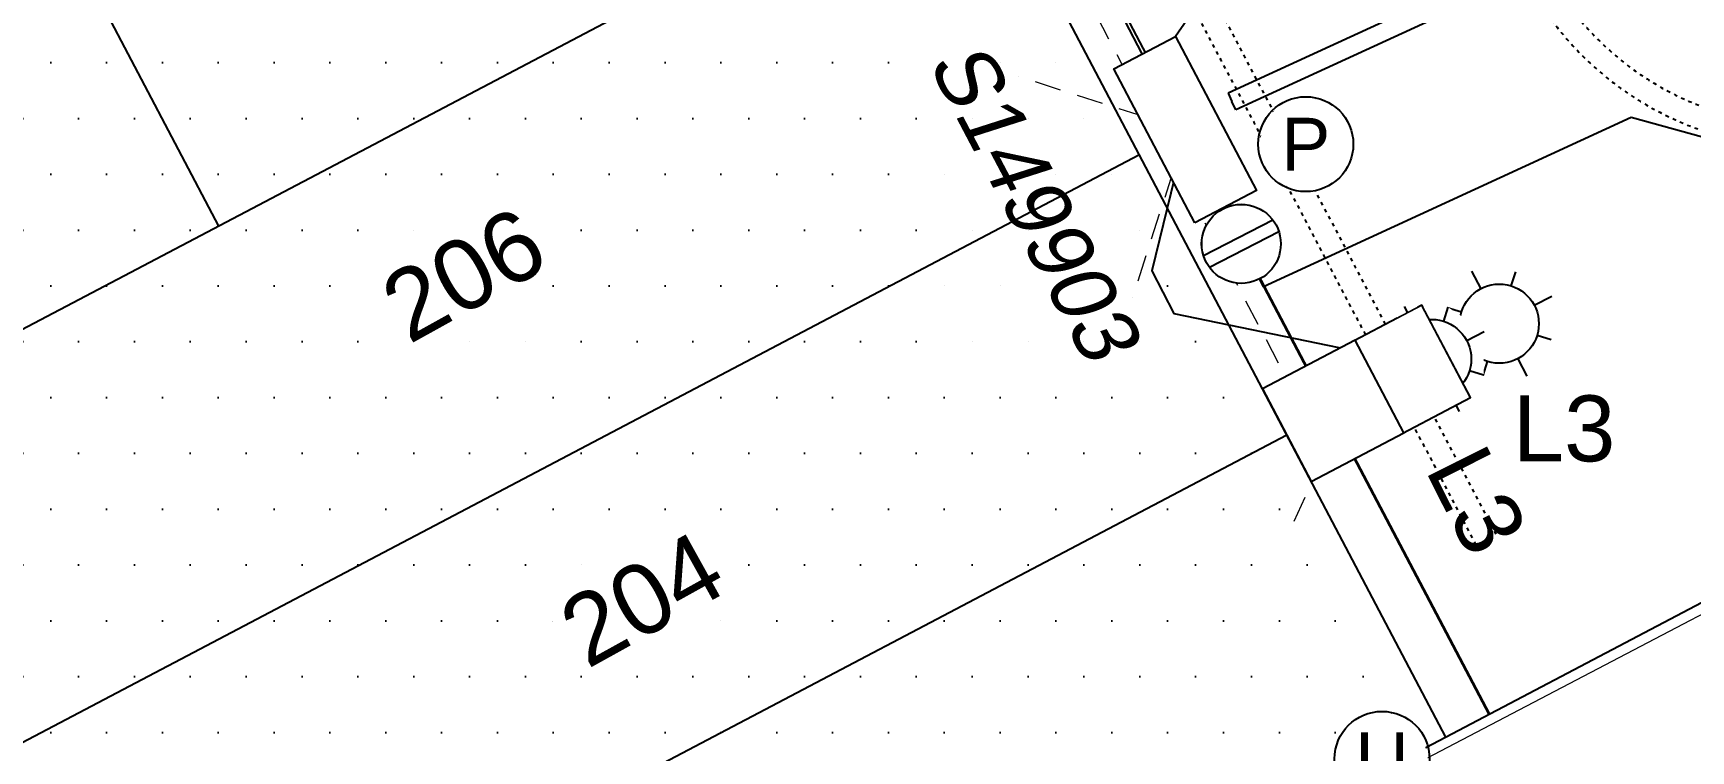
# Model space of a CAD drawing. Header units: metres. Extents: x 303431 to 305438, y 6269401 to 6270518.
# Drawn here: x 303916.06 to 303963.18, y 6269768.82 to 6269789.22 of the extents above; entities that cross this region are included whole.
import ezdxf
from ezdxf.enums import TextEntityAlignment as Align

# ---------------------------------------------------------------- set-up
doc = ezdxf.new("R2010")
doc.units = ezdxf.units.M
for name, pattern in [('Cable Exist UG', [8.2, 4, -1.2, 1.8, -1.2]), ('Dash', [5, 3, -2]), ('DOT', [0.25, 0, -0.25])]:
    doc.linetypes.add(name, pattern=pattern)
doc.layers.get('0').update_dxf_attribs({"color": 6})
for name, color, linetype in [('_User Duct ID', 3, 'Continuous'), ('Duct_SP_NEW', 2, 'Continuous'), ('Equip_LV_EXT', 7, 'Continuous'), ('Equip_SP_SL_NEW', 2, 'Continuous'), ('Mains_LV_NEW_T84', 2, 'Continuous'), ('Notes', 7, 'Continuous'), ('Notes_LV_MISC', 7, 'Continuous'), ('Notes_SL_MISC', 7, 'Continuous'), ('SupportsOH_SP_TR_HV_LV_SL_EXT', 7, 'Continuous'), ('SupportsUG_SP_LV_NEW', 2, 'Continuous'), ('SupportsUG_SP_LV_SL_NEW', 2, 'Continuous'), ('Trench_SP_NEW', 2, 'Continuous')]:
    doc.layers.add(name, color=color, linetype=linetype)
doc.layers.add('Cadastre Land Parcels_SP_EXT', color=9, linetype='Continuous', lineweight=5)
doc.styles.add('ARIAL', font='arial.ttf', dxfattribs={"height": 2})
doc.styles.add('POLE_LABEL', font='arial.ttf')
doc.styles.add('SL_LABEL', font='arial.ttf')
doc.styles.get("Standard").update_dxf_attribs({"font": 'arial.ttf'})
doc.linetypes.add('Cable 4', pattern='A,5.25,-0.1,["o",Standard,S=2,R=0,X=1.2,Y=-0.7],-4', length=9.35)
doc.linetypes.add('Cable New UG', pattern='A,7,-0.25,["x",Standard,S=2,R=0,X=0.2,Y=-0.8],-2.1', length=9.35)
doc.linetypes.add('IE Trench HV', pattern='A,7,-0.2,["/",Standard,S=3,R=0,X=0.6,Y=-1.4],-2.5', length=9.7)

# ---------------------------------------------------------------- blocks, each defined once
blk = doc.blocks.new('PILLAR_NEW')
at = {"oblique": 10, "flags": 8}
blk.add_attdef('ASSET_NUM', text='', height=1.75, dxfattribs=at).set_placement((2, 4), align=Align.MIDDLE_LEFT)
at = {"flags": 9}
for tag, p in [('STREET_CODE', (1.5, 2)), ('OWNED_BY', (1.5, 1.8)), ('OPERATED_BY', (1.5, 1.6)), ('MAINTAINED_BY', (1.5, 1.4))]:
    blk.add_attdef(tag, text='', height=0.2, dxfattribs=at).set_placement(p, align=Align.MIDDLE_LEFT)
blk.add_wipeout([(-2.475, 0.99), (2.475, 0.99), (2.475, -0.99), (-2.475, -0.99)])
at = {"lineweight": -3}
blk.add_lwpolyline([(-2.475, 0.99), (2.475, 0.99), (2.475, -0.99), (-2.475, -0.99)], close=True, dxfattribs=at)
for tag, flags, p in [('STATE', 9, (1.5, 1.2)), ('SUPPORT_TYPE', 9, (1.5, 1)), ('USAGE', 9, (1.5, 0.8)), ('LEGEND', 9, (1.5, 0.6)), ('PARENT', 9, (1.5, 0.4)), ('SUBURB', 9, (1.5, 0.2)), ('STREETNAME', 9, (1.5, 0)), ('LOCATION', 9, (1.5, -0.2)), ('NOTES', 9, (1.5, -0.4)), ('Z', 1, (1.5, -0.6))]:
    blk.add_attdef(tag, text='', height=0.2, dxfattribs=dict(flags=flags)).set_placement(p, align=Align.MIDDLE_LEFT)
blk = doc.blocks.new('*U74')
for tag, flags, p in [('ACTUAL_STATUS', 9, (1.5, 0)), ('OPERATING_VOLTAGE', 9, (1.5, -0.6)), ('CONSTRUCTED_VOLTAGE', 9, (1.5, -0.2)), ('NO_PHASES', 9, (1.5, -0.4)), ('ORIENTATION', 9, (1.5, -0.8)), ('STATE', 9, (1.5, -1)), ('SWITCH_TYPE', 9, (1.5, -1.2)), ('OWNED_BY', 9, (1.5, -1.8)), ('USAGE', 9, (1.5, -1.4)), ('NOTES', 9, (1.5, -1.6)), ('TYPE', 9, (1.5, -2.6)), ('OPERATED_BY', 9, (1.5, -2)), ('MAINTAINED_BY', 9, (1.5, -2.2)), ('NUMBER_OF_PHASES', 9, (1.5, -2.4)), ('Z', 1, (1.5, -2.8))]:
    blk.add_attdef(tag, text='', height=0.2, dxfattribs=dict(flags=flags)).set_placement(p, align=Align.MIDDLE_LEFT)
blk.add_wipeout([(8.591, -3.679), (8.484, -3.833), (8.397, -3.999), (8.331, -4.175), (8.288, -4.358), (8.268, -4.544), (8.272, -4.732), (8.299, -4.918), (8.349, -5.098), (8.422, -5.271), (8.515, -5.434), (8.628, -5.584), (8.76, -5.718), (8.906, -5.835), (9.067, -5.932), (9.238, -6.008), (9.418, -6.063), (9.603, -6.094), (9.79, -6.103), (9.977, -6.087), (10.161, -6.048), (10.338, -5.987), (10.506, -5.904), (10.662, -5.8), (10.805, -5.678), (10.93, -5.538), (11.038, -5.384), (11.125, -5.218), (11.19, -5.043), (11.233, -4.86), (11.253, -4.673), (11.25, -4.486), (11.223, -4.3), (11.172, -4.119), (11.1, -3.946), (11.006, -3.784), (10.893, -3.634), (10.762, -3.5), (10.615, -3.383), (10.455, -3.286), (10.283, -3.209), (10.104, -3.155), (9.919, -3.123), (9.731, -3.115), (9.544, -3.131), (9.361, -3.169), (9.184, -3.231), (9.015, -3.314), (8.859, -3.418), (8.717, -3.54)])
for p, q in [((10.177, -6.05), (9.841, -3.111)), ((9.681, -6.107), (9.344, -3.168))]:
    blk.add_line(p, q)
blk.add_circle((9.761, -4.609), 1.5)
blk = doc.blocks.new('*U78')
blk.add_line((0, 0), (0, 0))
for tag, p, flags in [('Z', (0, 0), 1), ('OPERATED_BY', (0, -9.607), 9)]:
    blk.add_attdef(tag, p, '', height=0.2, dxfattribs=dict(flags=flags))
at = {"style": 'SL_LABEL', "flags": 9}
blk.add_attdef('STREET_CODE', text='', height=0.2, dxfattribs=at).set_placement((0, -0.2), align=Align.MIDDLE_LEFT)
for tag, height, flags, p in [('CONSTRUCTED_VOLTAGE', 0.2, 9, (0, -0.4)), ('CONTROL_TYPE', 0.2, 9, (0, -0.6)), ('LANTERN_PURPOSE', 0.2, 9, (0, -0.8)), ('LANTERN_TYPE', 0.2, 9, (0, -1)), ('NO_PHASES', 0.2, 9, (0, -1.2)), ('OPERATING_VOLTAGE', 0.2, 9, (0, -1.4)), ('ORIENTATION', 0.2, 9, (0, -1.6)), ('OWNED_BY', 0.2, 9, (0, -1.8)), ('LNUMBER', 2.5, 8, (1.2, -2.8)), ('STATE', 0.2, 9, (0, -2)), ('CEXIST', 0.2, 9, (0, -2.4)), ('CNEW', 0.2, 9, (0, -2.6)), ('USAGE', 0.2, 9, (0, -2.2)), ('CNUMBER', 0.2, 9, (0, -2.8)), ('CREMOVE', 0.2, 9, (0, -3)), ('CREPLACE', 0.2, 9, (0, -3.2)), ('LKINGHEIGHT', 0.2, 9, (0, -3.4)), ('LBRACKET', 0.2, 9, (0, -3.6)), ('LBRACKETVOCAB', 0.2, 9, (0, -3.8)), ('LCATEGORY', 0.2, 9, (0, -4)), ('LCHARGE1', 0.2, 9, (0, -4.2)), ('LCHARGE1PERCENT', 0.2, 9, (0, -4.4)), ('LCHARGE2', 0.2, 9, (0, -4.6)), ('LCHARGE2PERCENT', 0.2, 9, (0, -4.8)), ('LCHARGE3', 0.2, 9, (0, -5)), ('LCHARGE3PERCENT', 0.2, 9, (0, -5.2)), ('LEXIST', 0.2, 9, (0, -5.4)), ('LLAMP', 0.2, 9, (0, -5.6)), ('LLAMPVOCAB', 0.2, 9, (0, -5.8)), ('LMAST', 0.2, 9, (0, -6)), ('LMASTVOCAB', 0.2, 9, (0, -6.2)), ('LNEW', 0.2, 9, (0, -6.4)), ('LANTNUMBER', 0.2, 9, (0, -6.6)), ('LOUTREACH', 0.2, 9, (0, -7)), ('LOUTREACHVOCAB', 0.2, 9, (0, -7.2)), ('LRATECODE', 0.2, 9, (0, -7.4)), ('LREMOVE', 0.2, 9, (0, -7.6)), ('LREPLACE', 0.2, 9, (0, -7.8)), ('LTYPE', 0.2, 9, (0, -8)), ('LTYPEVOCAB', 0.2, 9, (0, -8.2)), ('SUBURB', 0.2, 9, (0, -8.6)), ('STREETNAME', 0.2, 9, (0, -8.8)), ('LEGEND', 0.2, 9, (0, -8.4)), ('LOCATION', 0.2, 9, (0, -9)), ('NOTES', 0.2, 9, (0, -9.2)), ('MAINTAINED_BY', 0.2, 9, (0, -9.863))]:
    blk.add_attdef(tag, text='', height=height, dxfattribs=dict(flags=flags)).set_placement(p, align=Align.MIDDLE_LEFT)
blk.add_wipeout([(0, 6.468), (1.458, 5.676), (2.25, 4.218), (1.458, 2.759), (0, 1.865), (-1.459, 2.759), (-2.25, 4.218), (-1.459, 5.676)])
for p, q in [((0, 5.718), (0, 6.468)), ((-1.459, 5.676), (-1.061, 5.278)), ((1.458, 5.676), (1.06, 5.278)), ((-2.25, 4.218), (-1.5, 4.218)), ((1.5, 4.218), (2.25, 4.218)), ((-1.459, 2.759), (-1.061, 3.157)), ((1.458, 2.759), (1.06, 3.157)), ((0, 0), (0, 2.721))]:
    blk.add_line(p, q)
blk.add_circle((0, 4.218), 1.5)
at = {"style": 'SL_LABEL', "flags": 8}
blk.add_attdef('ASSET_NUM', text='', height=2.5, dxfattribs=at).set_placement((2, 2), align=Align.MIDDLE_LEFT)
blk = doc.blocks.new('COLUMN_NEW')
for tag, height, flags, p in [('ASSET_NUM', 2.5, 8, (2, 2)), ('STREETNAME', 0.2, 9, (1.5, -2)), ('LOCATION', 0.2, 9, (1.5, -2.2)), ('NOTES', 0.2, 9, (1.5, -2.4)), ('Z', 0.2, 1, (1.5, -2.8)), ('LABEL_ALIGNMENT', 0.2, 9, (1.5, -2.6))]:
    blk.add_attdef(tag, text='', height=height, dxfattribs=dict(flags=flags)).set_placement(p, align=Align.MIDDLE_LEFT)
blk.add_wipeout([(-1.485, -1.485), (1.485, -1.485), (1.485, 1.485), (-1.485, 1.485)])
at = {"lineweight": -3}
blk.add_lwpolyline([(-1.485, -1.485), (1.485, -1.485), (1.485, 1.485), (-1.485, 1.485)], close=True, dxfattribs=at)
at = {"style": 'POLE_LABEL', "flags": 9}
blk.add_attdef('STRUCTURE_PLANT_NUMBER', text='', height=0.2, dxfattribs=at).set_placement((1.5, 0.242), align=Align.MIDDLE_LEFT)
at = {"flags": 9}
for tag, p in [('STREET_CODE', (1.5, 0)), ('OWNED_BY', (1.5, -0.4)), ('COLUMN_TYPE', (1.5, -0.2)), ('OPERATED_BY', (1.5, -0.6)), ('STATE', (1.5, -1)), ('MAINTAINED_BY', (1.5, -0.8)), ('USAGE', (1.5, -1.2)), ('LEGEND', (1.5, -1.4)), ('SUBURB', (1.5, -1.8)), ('PARENT', (1.5, -1.6))]:
    blk.add_attdef(tag, text='', height=0.2, dxfattribs=at).set_placement(p, align=Align.MIDDLE_LEFT)
blk = doc.blocks.new('*U87')
blk.add_line((0, 0), (0, 0))
for tag, p, flags in [('Z', (0, 0), 1), ('OPERATED_BY', (0, -9.607), 9)]:
    blk.add_attdef(tag, p, '', height=0.2, dxfattribs=dict(flags=flags))
at = {"style": 'SL_LABEL', "flags": 9}
blk.add_attdef('STREET_CODE', text='', height=0.2, dxfattribs=at).set_placement((0, -0.2), align=Align.MIDDLE_LEFT)
for tag, height, flags, p in [('CONSTRUCTED_VOLTAGE', 0.2, 9, (0, -0.4)), ('CONTROL_TYPE', 0.2, 9, (0, -0.6)), ('LANTERN_PURPOSE', 0.2, 9, (0, -0.8)), ('LANTERN_TYPE', 0.2, 9, (0, -1)), ('NO_PHASES', 0.2, 9, (0, -1.2)), ('OPERATING_VOLTAGE', 0.2, 9, (0, -1.4)), ('ORIENTATION', 0.2, 9, (0, -1.6)), ('OWNED_BY', 0.2, 9, (0, -1.8)), ('LNUMBER', 2.5, 8, (1.2, -2.8)), ('STATE', 0.2, 9, (0, -2)), ('CEXIST', 0.2, 9, (0, -2.4)), ('CNEW', 0.2, 9, (0, -2.6)), ('USAGE', 0.2, 9, (0, -2.2)), ('CNUMBER', 0.2, 9, (0, -2.8)), ('CREMOVE', 0.2, 9, (0, -3)), ('CREPLACE', 0.2, 9, (0, -3.2)), ('LKINGHEIGHT', 0.2, 9, (0, -3.4)), ('LBRACKET', 0.2, 9, (0, -3.6)), ('LBRACKETVOCAB', 0.2, 9, (0, -3.8)), ('LCATEGORY', 0.2, 9, (0, -4)), ('LCHARGE1', 0.2, 9, (0, -4.2)), ('LCHARGE1PERCENT', 0.2, 9, (0, -4.4)), ('LCHARGE2', 0.2, 9, (0, -4.6)), ('LCHARGE2PERCENT', 0.2, 9, (0, -4.8)), ('LCHARGE3', 0.2, 9, (0, -5)), ('LCHARGE3PERCENT', 0.2, 9, (0, -5.2)), ('LEXIST', 0.2, 9, (0, -5.4)), ('LLAMP', 0.2, 9, (0, -5.6)), ('LLAMPVOCAB', 0.2, 9, (0, -5.8)), ('LMAST', 0.2, 9, (0, -6)), ('LMASTVOCAB', 0.2, 9, (0, -6.2)), ('LNEW', 0.2, 9, (0, -6.4)), ('LANTNUMBER', 0.2, 9, (0, -6.6)), ('LOUTREACH', 0.2, 9, (0, -7)), ('LOUTREACHVOCAB', 0.2, 9, (0, -7.2)), ('LRATECODE', 0.2, 9, (0, -7.4)), ('LREMOVE', 0.2, 9, (0, -7.6)), ('LREPLACE', 0.2, 9, (0, -7.8)), ('LTYPE', 0.2, 9, (0, -8)), ('LTYPEVOCAB', 0.2, 9, (0, -8.2)), ('SUBURB', 0.2, 9, (0, -8.6)), ('STREETNAME', 0.2, 9, (0, -8.8)), ('LEGEND', 0.2, 9, (0, -8.4)), ('LOCATION', 0.2, 9, (0, -9)), ('NOTES', 0.2, 9, (0, -9.2)), ('MAINTAINED_BY', 0.2, 9, (0, -9.863))]:
    blk.add_attdef(tag, text='', height=height, dxfattribs=dict(flags=flags)).set_placement(p, align=Align.MIDDLE_LEFT)
blk.add_wipeout([(0, 6.468), (1.458, 5.676), (2.25, 4.218), (1.458, 2.759), (0, 1.865), (-1.459, 2.759), (-2.25, 4.218), (-1.459, 5.676)])
for p, q in [((0, 5.718), (0, 6.468)), ((-1.459, 5.676), (-1.061, 5.278)), ((1.458, 5.676), (1.06, 5.278)), ((-2.25, 4.218), (-1.5, 4.218)), ((1.5, 4.218), (2.25, 4.218)), ((-1.459, 2.759), (-1.061, 3.157)), ((1.458, 2.759), (1.06, 3.157)), ((0, 0), (0, 2.721))]:
    blk.add_line(p, q)
blk.add_circle((0, 4.218), 1.5)
at = {"style": 'SL_LABEL', "flags": 8}
blk.add_attdef('ASSET_NUM', text='', height=2.5, dxfattribs=at).set_placement((2, 2), align=Align.MIDDLE_LEFT)
blk = doc.blocks.new('DUCT_INDICATOR')
at = {"flags": 1}
blk.add_attdef('Z', (0, 0), '', height=0.2, dxfattribs=at)
at = {"color": 7, "linetype": 'Cable Exist UG'}
blk.add_wipeout([(-0.507, 2.158), (-0.038, 2.222), (0.576, 2.175), (1.413, 1.692), (2.006, 1.018), (2.19, 0.012), (1.98, -1.069), (1.157, -1.93), (0.249, -2.174), (-0.433, -2.146), (-1.151, -1.856), (-1.682, -1.494), (-1.992, -0.81), (-2.186, 0.056), (-1.971, 1.086), (-1.068, 1.981), (-0.874, 2.073)], dxfattribs=at)
blk.add_circle((0, 0), 2.25)
blk.add_attdef('CODE', text='', height=1.8).set_placement((0, 0), align=Align.MIDDLE_CENTER)
blk = doc.blocks.new('Earth')
for p, q in [((0, -2.044), (0, 0)), ((-1.5, -2.044), (1.5, -2.044)), ((-1, -2.644), (1, -2.644)), ((-0.25, -3.244), (0.25, -3.244))]:
    blk.add_line(p, q)

msp = doc.modelspace()

# ---------------------------------------------------------------- hatches: boundary and pattern name
at = {"layer": 'Notes', "linetype": 'Cable Exist UG'}
h = msp.add_hatch(dxfattribs=at)
h.set_pattern_fill('DOTS')
h.paths.add_polyline_path([(303919.89356, 6269814.51514), (303908.33379, 6269808.43289), (303921.3283, 6269783.73586), (303932.88806, 6269789.8181)])
h.paths.add_polyline_path([(303908.09861, 6269792.29159), (303913.05042, 6269795.03642), (303911.05231, 6269798.64109), (303906.10051, 6269795.89626)], flags=24)
h.paths.add_polyline_path([(303918.15412, 6269797.6564), (303923.10593, 6269800.40122), (303921.10782, 6269804.0059), (303916.15602, 6269801.26107)], flags=24)
h.paths.add_polyline_path([(303929.40478, 6269804.05815), (303934.35658, 6269806.80298), (303932.35848, 6269810.40766), (303927.40667, 6269807.66283)], flags=24)
h.paths.add_polyline_path([(303926.85293, 6269779.17253), (303931.80473, 6269781.91736), (303929.80663, 6269785.52204), (303924.85483, 6269782.77721)], flags=24)
h = msp.add_hatch(dxfattribs=at)
h.set_pattern_fill('DOTS')
h.paths.add_polyline_path([(303908.33379, 6269808.43289), (303898.06807, 6269803.03152), (303911.06257, 6269778.33448), (303921.3283, 6269783.73586)])
h.paths.add_polyline_path([(303898.36065, 6269787.49878), (303903.31245, 6269790.24361), (303901.31435, 6269793.84828), (303896.36255, 6269791.10345)], flags=24)
h.paths.add_polyline_path([(303908.09861, 6269792.29159), (303913.05042, 6269795.03642), (303911.05231, 6269798.64109), (303906.10051, 6269795.89626)], flags=24)
h.paths.add_polyline_path([(303918.15412, 6269797.6564), (303923.10593, 6269800.40122), (303921.10782, 6269804.0059), (303916.15602, 6269801.26107)], flags=24)
h = msp.add_hatch(dxfattribs=at)
h.set_pattern_fill('DOTS')
h.paths.add_polyline_path([(303942.66528, 6269794.96245), (303908.20465, 6269776.83077), (303913.04727, 6269767.62702), (303947.50789, 6269785.75869)])
h.paths.add_polyline_path([(303908.09861, 6269792.29159), (303913.05042, 6269795.03642), (303911.05231, 6269798.64109), (303906.10051, 6269795.89626)], flags=24)
h.paths.add_polyline_path([(303926.85293, 6269779.17253), (303931.80473, 6269781.91736), (303929.80663, 6269785.52204), (303924.85483, 6269782.77721)], flags=24)
h.paths.add_polyline_path([(303931.92368, 6269769.94435), (303936.87549, 6269772.68918), (303934.87738, 6269776.29385), (303929.92558, 6269773.54902)], flags=24)
h.paths.add_polyline_path([(303936.27632, 6269762.79496), (303941.22812, 6269765.53979), (303939.23002, 6269769.14447), (303934.27821, 6269766.39964)], flags=24)
h = msp.add_hatch(dxfattribs=at)
h.set_pattern_fill('DOTS')
h.paths.add_polyline_path([(303951.69862, 6269777.79391), (303947.50789, 6269785.75869), (303913.04727, 6269767.62702), (303917.23799, 6269759.66223)])
h.paths.add_polyline_path([(303926.85293, 6269779.17253), (303931.80473, 6269781.91736), (303929.80663, 6269785.52204), (303924.85483, 6269782.77721)], flags=24)
h.paths.add_polyline_path([(303931.92368, 6269769.94435), (303936.87549, 6269772.68918), (303934.87738, 6269776.29385), (303929.92558, 6269773.54902)], flags=24)
h.paths.add_polyline_path([(303936.27632, 6269762.79496), (303941.22812, 6269765.53979), (303939.23002, 6269769.14447), (303934.27821, 6269766.39964)], flags=24)
h = msp.add_hatch(dxfattribs=at)
h.set_pattern_fill('DOTS')
h.paths.add_polyline_path([(303952.11769, 6269776.99743), (303951.69862, 6269777.79391), (303917.23799, 6269759.66223), (303917.65706, 6269758.86575)])
h.paths.add_polyline_path([(303931.92368, 6269769.94435), (303936.87549, 6269772.68918), (303934.87738, 6269776.29385), (303929.92558, 6269773.54902)], flags=24)
h.paths.add_polyline_path([(303936.27632, 6269762.79496), (303941.22812, 6269765.53979), (303939.23002, 6269769.14447), (303934.27821, 6269766.39964)], flags=24)

# ---------------------------------------------------------------- linework, layer by layer
at = {"layer": 'Duct_SP_NEW'}
for p, q in [((303959.79268, 6269792.00604), (303950.02412, 6269787.51225)), ((303960.01, 6269791.53363), (303950.24144, 6269787.03984)), ((303950.02412, 6269787.51225), (303950.13278, 6269787.27605)), ((303950.24144, 6269787.03984), (303950.13278, 6269787.27605))]:
    msp.add_line(p, q, dxfattribs=at)
at = {"layer": 'Mains_LV_NEW_T84', "color": 170, "linetype": 'Cable New UG', "ltscale": 0.75, "flags": 128}
msp.add_lwpolyline([(303896.63381, 6269803.97183), (303925.0973, 6269818.94808), (303933.03711, 6269816.48291), (303948.83536, 6269786.45715)], dxfattribs=at)
at = {"layer": 'Notes'}
msp.add_line((303908.33379, 6269808.43289), (303921.3283, 6269783.73586), dxfattribs=at)
at = {"layer": 'Notes', "color": 254, "linetype": 'DOT', "ltscale": 0.5, "true_color": 0xd1d1d1, "flags": 128}
for points in [[(303959.06403, 6269791.0484, 0.02793995), (303959.54133, 6269790.25256, 0.02794023), (303960.10438, 6269789.51488, 0.02794023), (303960.74618, 6269788.84459, 0.02794023), (303961.45872, 6269788.25003, 0.02794023), (303962.2331, 6269787.73863, 0.02794023), (303963.05968, 6269787.31676, 0.02794023), (303963.92813, 6269786.98969, 0.00082225), (303963.95422, 6269786.98154, 0.02711735), (303964.82765, 6269786.76148, 0.02794023), (303965.747, 6269786.635, 0.02794023), (303966.67472, 6269786.61181, 0.02794023), (303967.59923, 6269786.6922, 0.02794023), (303968.50903, 6269786.87518, 0.02794023), (303969.39274, 6269787.15846, 0.02794023), (303970.23936, 6269787.53851, 0.00164171), (303970.28774, 6269787.56376, 0.00000251), (303970.28781, 6269787.5638)], [(303958.49764, 6269790.75043, 0.02793995), (303959.0117, 6269789.89329, 0.02794023), (303959.61812, 6269789.0988, 0.02794023), (303960.30934, 6269788.37688, 0.02794023), (303961.07675, 6269787.73654, 0.02794023), (303961.91078, 6269787.18575, 0.02794023), (303962.80101, 6269786.73139, 0.02794023), (303963.73636, 6269786.37912, 0.00082222), (303963.76445, 6269786.37035, 0.02711739), (303964.70515, 6269786.13335, 0.02794023), (303965.6953, 6269785.99712, 0.02794023), (303966.69447, 6269785.97214, 0.02794023), (303967.69019, 6269786.05873, 0.02794023), (303968.67005, 6269786.2558, 0.02794023), (303969.62182, 6269786.5609, 0.02794023), (303970.53365, 6269786.97021, 0.00164164), (303970.58575, 6269786.99741, 0.00000251), (303970.58583, 6269786.99745)]]:
    msp.add_lwpolyline(points, format="xyb", dxfattribs=at)
at = {"layer": 'Trench_SP_NEW', "color": 200, "linetype": 'Dash', "lineweight": 9, "ltscale": 0.25}
for q in [(303944.07545, 6269787.98794), (303947.30457, 6269781.69724)]:
    msp.add_line((303948.83536, 6269786.45715), q, dxfattribs=at)
at = {"layer": 'Trench_SP_NEW', "color": 160, "linetype": 'Dash', "ltscale": 0.5, "flags": 128}
msp.add_lwpolyline([(303877.22179, 6269748.77198), (303861.30653, 6269778.75706), (303863.76589, 6269786.67817), (303925.0973, 6269818.94808), (303933.03711, 6269816.48291), (303948.78832, 6269786.31087)], dxfattribs=at)
at = {"layer": 'Trench_SP_NEW', "color": 200, "linetype": 'Dash', "lineweight": 9, "ltscale": 0.25, "flags": 128}
for points in [[(303941.23114, 6269796.181), (303943.12459, 6269795.75547), (303948.16813, 6269786.11465)], [(303951.90788, 6269775.35022), (303952.78739, 6269777.30872), (303948.16813, 6269786.11465)]]:
    msp.add_lwpolyline(points, dxfattribs=at)

# ---------------------------------------------------------------- block references
at = {"layer": 'Notes_LV_MISC', "rotation": 145.3742729978044}
msp.add_blockref('Earth', (303948.53161, 6269789.12842), dxfattribs=at)
at = {"layer": 'Notes_SL_MISC', "color": 2}
ref = msp.add_blockref('*U87', (303954.93425, 6269779.48937), dxfattribs=dict(at, xscale=0.7499999999999999, yscale=0.7499999999999999, zscale=0.7499999999999999, rotation=297.7513877114957))
ref.add_attrib('LNUMBER', 'L3', dxfattribs={"layer": '0', "height": 1.875}).set_placement((303958.12078, 6269777.98519), align=Align.MIDDLE_LEFT)

# ---------------------------------------------------------------- next in the draw order: hatches: boundary and pattern name
at = {"layer": 'Notes', "linetype": 'Cable Exist UG'}
h = msp.add_hatch(dxfattribs=at)
h.set_pattern_fill('DOTS')
h.paths.add_polyline_path([(303956.21529, 6269769.20964), (303952.11769, 6269776.99743), (303917.65706, 6269758.86575), (303921.75466, 6269751.07796)])
h.paths.add_polyline_path([(303931.92368, 6269769.94435), (303936.87549, 6269772.68918), (303934.87738, 6269776.29385), (303929.92558, 6269773.54902)], flags=24)
h.paths.add_polyline_path([(303936.27632, 6269762.79496), (303941.22812, 6269765.53979), (303939.23002, 6269769.14447), (303934.27821, 6269766.39964)], flags=24)

# ---------------------------------------------------------------- next in the draw order: linework, layer by layer
at = {"layer": 'Cadastre Land Parcels_SP_EXT', "linetype": 'Continuous'}
msp.add_lwpolyline([(304094.77801, 6269715.13096), (304066.27802, 6269765.44504), (304039.29099, 6269812.391), (303887.23496, 6269732.77796), (303913.42001, 6269683.88603), (303939.73404, 6269634.54096), (304094.77801, 6269715.13096)], close=True, dxfattribs=at)
at = {"layer": 'Mains_LV_NEW_T84', "color": 170, "linetype": 'Cable New UG', "ltscale": 0.75, "flags": 128}
msp.add_lwpolyline([(303996.76292, 6269845.78005), (303995.83261, 6269847.7665), (303990.76902, 6269845.33833), (303998.62551, 6269829.4701), (304024.80436, 6269842.01857), (304033.22221, 6269825.01653), (304032.18816, 6269816.58789), (303970.65123, 6269784.29415), (303961.47944, 6269786.82336), (303951.03206, 6269782.01289), (303949.92, 6269784.24501)], dxfattribs=at)
at = {"layer": 'Mains_LV_NEW_T84', "color": 150, "linetype": 'Cable 4', "ltscale": 0.4}
msp.add_lwpolyline([(303948.83536, 6269786.45715), (303947.86098, 6269782.4656), (303948.48744, 6269781.25244), (303955.05458, 6269779.89866)], dxfattribs=at)
at = {"layer": 'Notes', "color": 254, "linetype": 'DOT', "ltscale": 0.5, "true_color": 0xd1d1d1, "flags": 128}
for points in [[(303957.64622, 6269774.97306), (303957.38276, 6269775.47378), (303956.91713, 6269776.35876), (303956.45149, 6269777.24373), (303955.98586, 6269778.12871), (303955.52022, 6269779.01369), (303955.05458, 6269779.89866), (303954.58895, 6269780.78364), (303954.12331, 6269781.66861), (303953.65768, 6269782.55359), (303953.19204, 6269783.43857), (303952.7264, 6269784.32354), (303952.26077, 6269785.20852), (303951.79513, 6269786.0935), (303951.3295, 6269786.97847), (303951.32938, 6269786.9787), (303951.32933, 6269786.97879), (303950.86386, 6269787.86345), (303950.39822, 6269788.74843), (303949.93259, 6269789.6334), (303949.46695, 6269790.51838), (303949.00132, 6269791.40335), (303948.53568, 6269792.28833), (303948.07004, 6269793.17331), (303947.60441, 6269794.05828), (303947.13877, 6269794.94326), (303946.67314, 6269795.82824), (303946.2075, 6269796.71321), (303945.74186, 6269797.59819), (303945.27623, 6269798.48317), (303944.81059, 6269799.36814), (303944.34496, 6269800.25312), (303943.87932, 6269801.13809), (303943.41368, 6269802.02307), (303942.94805, 6269802.90805), (303942.48241, 6269803.79302), (303942.01678, 6269804.678), (303941.55114, 6269805.56298), (303941.0855, 6269806.44795), (303940.61987, 6269807.33293), (303940.15423, 6269808.21791), (303939.6886, 6269809.10288), (303939.22296, 6269809.98786), (303938.75732, 6269810.87283), (303938.29169, 6269811.75781), (303937.82605, 6269812.64279), (303937.36042, 6269813.52776), (303936.89478, 6269814.41274), (303936.42914, 6269815.29772), (303935.96351, 6269816.18269), (303935.49787, 6269817.06767), (303935.49466, 6269817.07378)], [(303957.07984, 6269774.67503), (303956.81638, 6269775.17575), (303956.35074, 6269776.06072), (303955.88511, 6269776.9457), (303955.41947, 6269777.83068), (303954.95384, 6269778.71565), (303954.4882, 6269779.60063), (303954.02256, 6269780.48561), (303953.55693, 6269781.37058), (303953.09129, 6269782.25556), (303952.62566, 6269783.14054), (303952.16002, 6269784.02551), (303951.69438, 6269784.91049), (303951.22875, 6269785.79546), (303950.76311, 6269786.68044), (303950.763, 6269786.68066), (303950.76295, 6269786.68075), (303950.29748, 6269787.56542), (303949.83184, 6269788.45039), (303949.3662, 6269789.33537), (303948.90057, 6269790.22035), (303948.43493, 6269791.10532), (303947.9693, 6269791.9903), (303947.50366, 6269792.87527), (303947.03802, 6269793.76025), (303946.57239, 6269794.64523), (303946.10675, 6269795.5302), (303945.64112, 6269796.41518), (303945.17548, 6269797.30016), (303944.70984, 6269798.18513), (303944.24421, 6269799.07011), (303943.77857, 6269799.95509), (303943.31294, 6269800.84006), (303942.8473, 6269801.72504), (303942.38166, 6269802.61001), (303941.91603, 6269803.49499), (303941.45039, 6269804.37997), (303940.98476, 6269805.26494), (303940.51912, 6269806.14992), (303940.05348, 6269807.0349), (303939.58785, 6269807.91987), (303939.12221, 6269808.80485), (303938.65658, 6269809.68983), (303938.19094, 6269810.5748), (303937.7253, 6269811.45978), (303937.25967, 6269812.34475), (303936.79403, 6269813.22973), (303936.3284, 6269814.11471), (303935.86276, 6269814.99968), (303935.39712, 6269815.88466), (303934.93149, 6269816.76964), (303934.92826, 6269816.77577)]]:
    msp.add_lwpolyline(points, dxfattribs=at)
at = {"layer": 'Trench_SP_NEW', "color": 10, "linetype": 'IE Trench HV', "lineweight": 35, "ltscale": 0.35, "flags": 128}
msp.add_lwpolyline([(303948.79604, 6269786.29608), (303957.44558, 6269769.85697)], dxfattribs=at)

# ---------------------------------------------------------------- next in the draw order: texts
at = {"layer": 'Notes', "char_height": 2, "attachment_point": 5, "rotation": 29, "style": 'ARIAL', "bg_fill": 3, "box_fill_scale": 1.1, "bg_fill_color": 256, "bg_fill_true_color": 13158600, "bg_fill_transparency": 3940232}
for s, insert in [('206', (303928.30057, 6269782.35215)), ('204', (303933.36834, 6269773.12231))]:
    msp.add_mtext(s, dxfattribs=dict(at, insert=insert))

# ---------------------------------------------------------------- next in the draw order: linework, layer by layer
at = {"layer": 'Cadastre Land Parcels_SP_EXT', "linetype": 'Continuous'}
msp.add_lwpolyline([(304094.77801, 6269715.13096), (304066.27802, 6269765.44504), (304039.29099, 6269812.391), (303887.23496, 6269732.77796), (303913.42001, 6269683.88603), (303939.73404, 6269634.54096), (304094.77801, 6269715.13096)], close=True, dxfattribs=at)
at = {"layer": 'Notes'}
msp.add_line((303956.21529, 6269769.20964), (303931.99896, 6269815.2346), dxfattribs=at)
for points in [[(304038.69506, 6269812.80586), (304038.78335, 6269812.65335), (303887.29403, 6269732.94628), (303862.92414, 6269778.90833)], [(303942.66528, 6269794.96245), (303873.66225, 6269758.65606)], [(303947.50789, 6269785.75869), (303878.53409, 6269749.46769)], [(303951.69862, 6269777.79391), (303882.75011, 6269741.51621)]]:
    msp.add_lwpolyline(points, dxfattribs=at)

# ---------------------------------------------------------------- next in the draw order: block references
at = {"layer": '_User Duct ID'}
ref = msp.add_blockref('DUCT_INDICATOR', (303954.40307, 6269768.58881), dxfattribs=dict(at, xscale=0.6, yscale=0.6, zscale=0.8, rotation=180))
ref.add_attrib('CODE', 'U', dxfattribs={"layer": '0', "height": 1.5, "rotation": 180, "text_generation_flag": 6}).set_placement((303954.40307, 6269768.58881), align=Align.MIDDLE_CENTER)
at = {"layer": 'Equip_LV_EXT', "color": 0, "lineweight": 15, "ltscale": 0.5, "xscale": 0.7500000000000001, "yscale": 0.7500000000000001, "zscale": 0.7500000000000001, "rotation": 110.5635199100996}
msp.add_blockref('*U74', (303949.73355, 6269775.16364), dxfattribs=at)
at = {"layer": 'Equip_SP_SL_NEW', "linetype": 'Continuous'}
ref = msp.add_blockref('*U78', (303953.01281, 6269778.48538), dxfattribs=dict(at, xscale=0.7500000000000001, yscale=0.7500000000000001, zscale=0.7500000000000001, rotation=297.7513877142176))
ref.add_attrib('ASSET_NUM', 'L3', dxfattribs={"layer": 'SupportsOH_SP_TR_HV_LV_SL_EXT', "height": 1.875, "rotation": 116.615022, "style": 'SL_LABEL', "text_generation_flag": 6}).set_placement((303956.45149, 6269777.24373), align=Align.MIDDLE_LEFT)

# ---------------------------------------------------------------- next in the draw order: block references
at = {"layer": '_User Duct ID'}
ref = msp.add_blockref('DUCT_INDICATOR', (303952.23362, 6269786.06615), dxfattribs=dict(at, xscale=0.6, yscale=0.6, zscale=0.8, rotation=180))
ref.add_attrib('CODE', 'P', dxfattribs={"layer": '0', "height": 1.5, "rotation": 180, "text_generation_flag": 6}).set_placement((303952.23362, 6269786.06615), align=Align.MIDDLE_CENTER)
at = {"layer": 'Notes_SL_MISC', "color": 2, "rotation": 297.7513877114957}
msp.add_blockref('COLUMN_NEW', (303954.91377, 6269779.48558), dxfattribs=at)

# ---------------------------------------------------------------- next in the draw order: block references
at = {"layer": 'SupportsUG_SP_LV_SL_NEW', "rotation": 297.7513877142177}
msp.add_blockref('COLUMN_NEW', (303953.01281, 6269778.48538), dxfattribs=at)

# ---------------------------------------------------------------- next in the draw order: block references
at = {"layer": 'SupportsUG_SP_LV_NEW'}
ref = msp.add_blockref('PILLAR_NEW', (303948.80794, 6269786.47712), dxfattribs=dict(at, rotation=117.7513888969899))
ref.add_attrib('ASSET_NUM', 'S149903', dxfattribs={"layer": '0', "height": 1.75, "rotation": 117.751389, "oblique": 10, "text_generation_flag": 6}).set_placement((303942.24022, 6269788.80925), align=Align.MIDDLE_LEFT)

doc.saveas('drawing.dxf')
